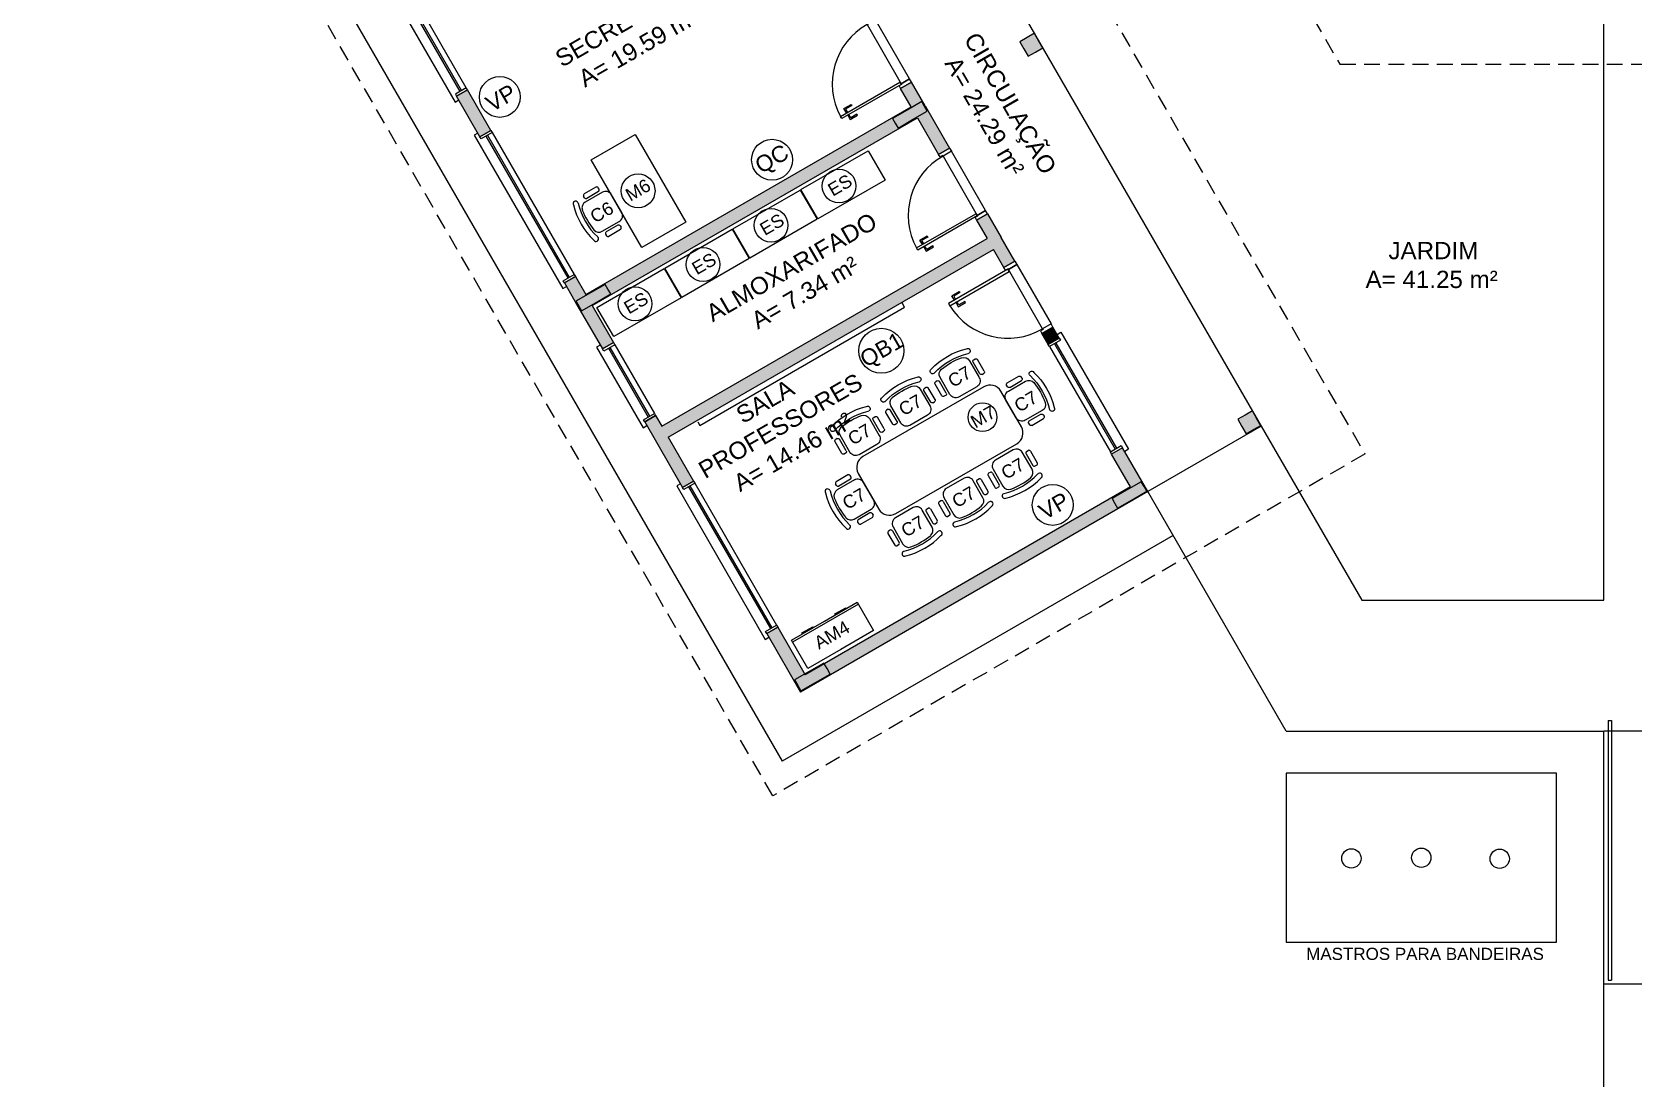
# Model space of a CAD drawing. Extents: x 247 to 523, y 32 to 113.
# Drawn here: x 290.33 to 309.3, y 59.52 to 72.02 of the extents above; entities that cross this region are included whole.
import ezdxf

# ---------------------------------------------------------------- set-up
doc = ezdxf.new("R2010")
doc.units = 0
doc.header["$LTSCALE"] = 0.005
doc.linetypes.add('TRACEJADO_G', pattern=[0.375, 0.25, -0.125])
doc.layers.get('0').update_dxf_attribs({"linetype": 'CONTINUOUS'})
for name, color, linetype in [('A-HACHURAPARED', 254, 'CONTINUOUS'), ('A-JANEL', 3, 'CONTINUOUS'), ('A-MOVEIS', 2, 'CONTINUOUS'), ('A-PARED', 5, 'CONTINUOUS'), ('A-PARED-PISOS', 2, 'CONTINUOUS'), ('A-PAREDE', 5, 'CONTINUOUS'), ('A-PISOS', 2, 'CONTINUOUS'), ('A-PISOS-CTEL', 2, 'TRACEJADO_G'), ('A-PISOS-NIVEL', 1, 'CONTINUOUS'), ('A-PORTA', 3, 'CONTINUOUS'), ('A-SOLEIRA', 1, 'CONTINUOUS'), ('AR-COZ-MOB', 1, 'CONTINUOUS'), ('AR-TXT', 1, 'CONTINUOUS'), ('ARQ-EQP-VISTA', 1, 'CONTINUOUS'), ('ARQ-ESQ-VISTA1', 2, 'CONTINUOUS'), ('ARQ-PIS-VISTA', 8, 'CONTINUOUS'), ('ARQ-TXT-1_050', 2, 'CONTINUOUS'), ('Layout', 1, 'CONTINUOUS')]:
    doc.layers.add(name, color=color, linetype=linetype)
doc.styles.add('ESC-50-A20', font='arial.ttf', dxfattribs={"height": 0.1})

# ---------------------------------------------------------------- blocks, each defined once
blk = doc.blocks.new('AR2')
at = {"layer": 'Layout'}
for p, q in [((-90.1, 38.8), (-45.1, 38.8)), ((-90.1, 0), (-90.1, 38.8)), ((-45.1, 38.8), (0, 38.8)), ((0, 38.8), (0, 0)), ((-90.1, 2.8), (-45.1, 2.8)), ((-45.1, 0), (-90.1, 0)), ((-45.1, 2.8), (0, 2.8)), ((0, 0), (-45.1, 0))]:
    blk.add_line(p, q, dxfattribs=at)
for points in [[(-75, -0.5), (-60.2, -0.5), (-60.2, -1.1), (-75, -1.1)], [(-29.9, -0.5), (-15.1, -0.5), (-15.1, -1.1), (-29.9, -1.1)]]:
    blk.add_lwpolyline(points, close=True, dxfattribs=at)
blk = doc.blocks.new('C6')
at = {"layer": 'Layout'}
for p, q in [((208.086, 42.984), (208.086, 42.984)), ((208.126, 42.955), (208.116, 42.955)), ((208.598, 42.955), (208.588, 42.955)), ((208.627, 42.984), (208.627, 42.984)), ((208.157, 42.874), (208.157, 42.642)), ((208.557, 42.642), (208.557, 42.876)), ((208.236, 42.563), (208.478, 42.563))]:
    blk.add_line(p, q, dxfattribs=at)
at = {"layer": 'Layout', "ltscale": 0.1}
for p, q in [((208.067, 42.678), (208.067, 42.838)), ((208.107, 42.858), (208.087, 42.858)), ((208.127, 42.678), (208.127, 42.838)), ((208.587, 42.678), (208.587, 42.838)), ((208.607, 42.858), (208.627, 42.858)), ((208.647, 42.678), (208.647, 42.838)), ((208.107, 42.658), (208.087, 42.658)), ((208.607, 42.658), (208.627, 42.658))]:
    blk.add_line(p, q, dxfattribs=at)
for centre, start, end in [((208.087, 42.838), 90, 180), ((208.107, 42.838), 0, 90), ((208.607, 42.838), 90, 180), ((208.627, 42.838), 0, 90), ((208.087, 42.678), 180, 270), ((208.107, 42.678), 270, 0), ((208.607, 42.678), 180, 270), ((208.627, 42.678), 270, 0)]:
    blk.add_arc(centre, 0.02, start, end, dxfattribs=at)
at = {"layer": 'Layout'}
for centre, major_axis, ratio, start_param, end_param in [((208.116, 42.984), (-0.0209, 0.0209), 1, -0.785398, 0.785398), ((208.116, 42.984), (0.0209, 0.0209), 1, 2.356194, 3.926991), ((208.357, 42.413), (-0.741, 0), 0.857977, 4.381273, 5.043505), ((208.357, 42.413), (-0.677, 0), 0.851752, 4.364569, 5.060209), ((208.236, 42.874), (-0.0557, 0.0557), 1, -0.582817, 0.785398), ((208.361, 42.372), (0.71, 0.005), 0.832738, 1.377474, 1.764118), ((208.478, 42.876), (-0.0557, 0.0557), 1, 3.926991, 5.313725), ((208.598, 42.984), (0.0209, 0.0209), 1, 5.497787, 7.068583), ((208.598, 42.984), (-0.0209, 0.0209), 1, 2.356194, 3.926991), ((208.236, 42.642), (0.0557, 0.0557), 1, 2.356194, 3.926991), ((208.478, 42.642), (0.0557, 0.0557), 1, 3.926991, 5.497787)]:
    blk.add_ellipse(centre, major_axis=major_axis, ratio=ratio, start_param=start_param, end_param=end_param, dxfattribs=at)

msp = doc.modelspace()

# ---------------------------------------------------------------- hatches: boundary and pattern name
at = {"layer": 'A-HACHURAPARED'}
h = msp.add_hatch(color=253, dxfattribs=at)
h.dxf.hatch_style = 1
h.paths.add_polyline_path([(299.78253, 64.41368), (299.74503, 64.47864), (299.70753, 64.54359), (299.53433, 64.44359), (299.36112, 64.34359), (299.39862, 64.27864), (299.43612, 64.21368), (299.60933, 64.31368)])
h.paths.add_polyline_path([(303.53242, 66.57868), (303.49992, 66.63498), (303.46742, 66.69127), (303.29422, 66.59127), (303.12101, 66.49127), (303.15351, 66.43498), (303.18601, 66.37868), (303.35922, 66.47868)])
h.paths.add_polyline_path([(300.93242, 71.08202), (300.89992, 71.13831), (300.86742, 71.1946), (300.69422, 71.0946), (300.52101, 70.9946), (300.55351, 70.93831), (300.58601, 70.88202), (300.75922, 70.98202)])
h.paths.add_polyline_path([(297.18253, 68.91702), (297.15003, 68.97331), (297.11753, 69.0296), (296.94433, 68.9296), (296.77112, 68.8296), (296.80362, 68.77331), (296.83612, 68.71702), (297.00933, 68.81702)])
h.paths.add_polyline_path([(297.92101, 75.49793), (297.95351, 75.44164), (297.98601, 75.38535), (298.15922, 75.48535), (298.33242, 75.58535), (298.29992, 75.64164), (298.26742, 75.69793), (298.09422, 75.59793)])
h.paths.add_polyline_path([(304.88342, 67.35868), (304.83342, 67.44529), (304.78342, 67.53189), (304.69682, 67.48189), (304.61022, 67.43189), (304.66022, 67.34529), (304.71022, 67.25868), (304.79682, 67.30868)])
h.paths.add_polyline_path([(302.30092, 71.8317), (302.25092, 71.91831), (302.20092, 72.00491), (302.11432, 71.95491), (302.02772, 71.90491), (302.07772, 71.81831), (302.12772, 71.7317), (302.21432, 71.7817)])
h.paths.add_polyline_path([(299.70092, 76.33504), (299.65092, 76.42164), (299.60092, 76.50824), (299.51432, 76.45824), (299.42772, 76.40824), (299.47772, 76.32164), (299.52772, 76.23504), (299.61432, 76.28504)])
h.paths.add_polyline_path([(294.58253, 73.42035), (294.55003, 73.47664), (294.51753, 73.53293), (294.34433, 73.43293), (294.17112, 73.33293), (294.20362, 73.27664), (294.23612, 73.22035), (294.40933, 73.32035)])
h.paths.add_polyline_path([(296.84522, 80.88126), (296.89522, 80.79466), (296.94522, 80.70806), (297.03182, 80.75806), (297.11842, 80.80806), (297.06842, 80.89466), (297.01842, 80.98126), (296.93182, 80.93126)])
h.paths.add_polyline_path([(295.32101, 80.00126), (295.35351, 79.94497), (295.38601, 79.88868), (295.55922, 79.98868), (295.73242, 80.08868), (295.69992, 80.14497), (295.66742, 80.20126), (295.49422, 80.10126)])
h.paths.add_polyline_path([(291.57112, 77.83626), (291.60362, 77.77997), (291.63612, 77.72368), (291.80933, 77.82368), (291.98253, 77.92368), (291.95003, 77.97997), (291.91753, 78.03626), (291.74433, 77.93626)])
h = msp.add_hatch(color=253, dxfattribs=at)
h.dxf.hatch_style = 1
h.paths.add_polyline_path([(299.78436, 64.42051), (299.75436, 64.47248), (299.40795, 64.27248), (299.43795, 64.22051)])
h.paths.add_polyline_path([(299.75436, 64.47248), (299.72436, 64.52444), (299.37795, 64.32444), (299.40795, 64.27248)])
h.paths.add_polyline_path([(303.52559, 66.58051), (303.49559, 66.63248), (303.14918, 66.43248), (303.17918, 66.38051)])
h.paths.add_polyline_path([(303.49559, 66.63248), (303.46559, 66.68444), (303.11918, 66.48444), (303.14918, 66.43248)])
h.paths.add_polyline_path([(300.92559, 71.08385), (300.89559, 71.13581), (300.54918, 70.93581), (300.57918, 70.88385)])
h.paths.add_polyline_path([(300.89559, 71.13581), (300.86559, 71.18777), (300.51918, 70.98777), (300.54918, 70.93581)])
h.paths.add_polyline_path([(297.18436, 68.92385), (297.15436, 68.97581), (296.80795, 68.77581), (296.83795, 68.72385)])
h.paths.add_polyline_path([(297.15436, 68.97581), (297.12436, 69.02777), (296.77795, 68.82777), (296.80795, 68.77581)])
h.paths.add_polyline_path([(294.31274, 73.33964), (294.20882, 73.27964), (294.30882, 73.10643), (294.41274, 73.16643)])
h.paths.add_polyline_path([(294.21274, 73.51284), (294.10882, 73.45284), (294.20882, 73.27964), (294.31274, 73.33964)])
h.paths.add_polyline_path([(291.98436, 77.93051), (291.95436, 77.98247), (291.60795, 77.78247), (291.63795, 77.73051)])
h.paths.add_polyline_path([(291.95436, 77.98247), (291.92436, 78.03443), (291.57795, 77.83443), (291.60795, 77.78247)])
h.paths.add_polyline_path([(295.72559, 80.09051), (295.69559, 80.14247), (295.34918, 79.94247), (295.37918, 79.89051)])
h.paths.add_polyline_path([(295.69559, 80.14247), (295.66559, 80.19443), (295.31918, 79.99443), (295.34918, 79.94247)])
h = msp.add_hatch(color=253, dxfattribs=at)
h.dxf.hatch_style = 1
h.paths.add_polyline_path([(300.61618, 71.34977), (300.74608, 71.42477), (301.19608, 70.64534), (301.06618, 70.57034), (300.81618, 71.00336), (296.96237, 68.77836), (297.21487, 68.34101), (297.08496, 68.26601), (296.63372, 69.0476), (296.75612, 69.13559), (296.88737, 68.90826), (300.74118, 71.13326)])
h = msp.add_hatch(color=253, dxfattribs=at)
h.dxf.hatch_style = 1
h.paths.add_polyline_path([(295.48737, 71.33313), (295.35746, 71.25813), (295.63372, 70.77965), (295.76362, 70.85465)])
h = msp.add_hatch(color=253, dxfattribs=at)
h.dxf.hatch_style = 1
h.paths.add_polyline_path([(301.64608, 69.86592), (301.51618, 69.79092), (301.64118, 69.57441), (297.78737, 67.34941), (297.71487, 67.47499), (297.58496, 67.39999), (298.03246, 66.62489), (298.16236, 66.69989), (297.86237, 67.21951), (301.71618, 69.44451), (301.84118, 69.228), (301.97108, 69.303)])
h = msp.add_hatch(color=253, dxfattribs=at)
h.dxf.hatch_style = 1
h.paths.add_polyline_path([(302.42108, 68.52358), (302.29118, 68.44858), (302.36618, 68.31868), (302.49608, 68.39368)])
h = msp.add_hatch(color=253, dxfattribs=at)
h.dxf.hatch_style = 1
h.paths.add_polyline_path([(303.11618, 67.01964), (303.24608, 67.09464), (303.54608, 66.57502), (299.43246, 64.20002), (299.03246, 64.89284), (299.15487, 64.98083), (299.48737, 64.40493), (303.34118, 66.62993)])

# ---------------------------------------------------------------- linework, layer by layer
at = {"layer": 'A-JANEL'}
msp.add_line((303.24608, 67.09464), (303.11618, 67.01964), dxfattribs=at)
at = {"layer": 'A-MOVEIS'}
for p, q in [((298.23868, 67.359), (300.66355, 68.759)), ((300.66355, 68.759), (300.62959, 68.81782)), ((298.21368, 67.4023), (298.23868, 67.359))]:
    msp.add_line(p, q, dxfattribs=at)
at = {"layer": 'A-PARED'}
for p, q in [((300.61618, 71.34977), (300.74608, 71.42477)), ((300.74118, 71.13326), (300.61618, 71.34977)), ((300.90858, 71.14331), (300.74608, 71.42477)), ((296.88737, 68.90826), (300.74118, 71.13326)), ((296.96237, 68.77836), (300.81618, 71.00336)), ((300.81618, 71.00336), (301.06618, 70.57034)), ((300.90858, 71.14331), (301.19608, 70.64534)), ((301.06618, 70.57034), (301.19608, 70.64534)), ((301.51618, 69.79092), (301.64608, 69.86592)), ((301.64608, 69.86592), (301.80858, 69.58446)), ((301.51618, 69.79092), (301.64118, 69.57441)), ((297.78737, 67.34941), (301.64118, 69.57441)), ((301.97108, 69.303), (301.80858, 69.58446)), ((297.86237, 67.21951), (301.71618, 69.44451)), ((301.84118, 69.228), (301.71618, 69.44451)), ((301.84118, 69.228), (301.97108, 69.303)), ((296.76362, 69.1226), (296.88737, 68.90826)), ((296.63372, 69.0476), (296.79496, 68.76831)), ((296.79496, 68.76831), (297.08496, 68.26601, 0.72828)), ((296.96237, 68.77836), (297.21487, 68.34101, 0.72828)), ((302.29118, 68.44858), (302.42108, 68.52358)), ((302.49608, 68.39368), (302.42108, 68.52358)), ((302.36618, 68.31868), (302.29118, 68.44858)), ((297.58496, 67.39999, 0.72828), (298.03246, 66.62489)), ((297.71487, 67.47499, 0.72828), (297.78737, 67.34941)), ((297.86237, 67.21951), (298.16237, 66.69989)), ((303.34118, 66.62993), (303.11618, 67.01964)), ((303.54608, 66.57502), (303.24608, 67.09464)), ((303.34118, 66.62993), (299.48737, 64.40493)), ((303.54608, 66.57502), (299.43246, 64.20002)), ((299.16237, 64.96784), (299.48737, 64.40493)), ((299.03246, 64.89284), (299.43246, 64.20002))]:
    msp.add_line(p, q, dxfattribs=at)
at = {"layer": 'A-PARED', "elevation": -10.17898}
for points in [[(302.30092, 71.8317), (302.25092, 71.91831), (302.20092, 72.00491), (302.11432, 71.95491), (302.02772, 71.90491), (302.07772, 71.81831), (302.12772, 71.7317), (302.21432, 71.7817), (302.30092, 71.8317)], [(300.93242, 71.08202), (300.89992, 71.13831), (300.86742, 71.1946), (300.69422, 71.0946), (300.52101, 70.9946), (300.55351, 70.93831), (300.58601, 70.88202), (300.75922, 70.98202), (300.93242, 71.08202)], [(297.18253, 68.91702), (297.15003, 68.97331), (297.11753, 69.0296), (296.94433, 68.9296), (296.77112, 68.8296), (296.80362, 68.77331), (296.83612, 68.71702), (297.00933, 68.81702), (297.18253, 68.91702)], [(304.88342, 67.35868), (304.83342, 67.44529), (304.78342, 67.53189), (304.69682, 67.48189), (304.61022, 67.43189), (304.66022, 67.34529), (304.71022, 67.25868), (304.79682, 67.30868), (304.88342, 67.35868)], [(303.53242, 66.57868), (303.49992, 66.63498), (303.46742, 66.69127), (303.29422, 66.59127), (303.12101, 66.49127), (303.15351, 66.43498), (303.18601, 66.37868), (303.35922, 66.47868), (303.53242, 66.57868)], [(299.78253, 64.41368), (299.74503, 64.47864), (299.70753, 64.54359), (299.53433, 64.44359), (299.36112, 64.34359), (299.39862, 64.27864), (299.43612, 64.21368), (299.60933, 64.31368), (299.78253, 64.41368)]]:
    msp.add_lwpolyline(points, close=True, dxfattribs=at)
at = {"layer": 'A-PARED', "color": 1}
msp.add_lwpolyline([(305.18429, 61.23757), (308.38429, 61.23757), (308.38429, 63.23757), (305.18429, 63.23757)], close=True, dxfattribs=at)
at = {"layer": 'A-PARED-PISOS'}
for p, q in [((301.75092, 72.78433), (304.88842, 67.35002)), ((304.88842, 67.35002), (303.54608, 66.57502))]:
    msp.add_line(p, q, dxfattribs=at)
at = {"layer": 'A-PAREDE'}
for p, q in [((300.74608, 71.42477), (300.61618, 71.34977)), ((295.48737, 71.33313), (295.35746, 71.25813)), ((295.35746, 71.25813), (295.48737, 71.33313)), ((295.48737, 71.33313), (295.35746, 71.25813)), ((295.63372, 70.77965), (295.35746, 71.25813)), ((295.76362, 70.85465), (295.48737, 71.33313)), ((295.76362, 70.85465), (295.63372, 70.77965)), ((295.63372, 70.77965), (295.76362, 70.85465)), ((295.76362, 70.85465), (295.63372, 70.77965)), ((301.19608, 70.64534), (301.06618, 70.57034)), ((301.64608, 69.86592), (301.51618, 69.79092)), ((301.97108, 69.303), (301.84118, 69.228)), ((296.76362, 69.1226), (296.63372, 69.0476)), ((296.63372, 69.0476), (296.76362, 69.1226)), ((296.76362, 69.1226), (296.63372, 69.0476)), ((302.42108, 68.52358), (302.29118, 68.44858)), ((297.08496, 68.26601), (297.21487, 68.34101)), ((297.21487, 68.34101), (297.08496, 68.26601)), ((302.49608, 68.39368), (302.36618, 68.31868)), ((302.49608, 68.39368), (302.36618, 68.31868)), ((302.49608, 68.39368), (302.36618, 68.31868)), ((297.58496, 67.39999), (297.71487, 67.47499)), ((297.71487, 67.47499), (297.58496, 67.39999)), ((303.24608, 67.09464), (303.11618, 67.01964)), ((298.16237, 66.69989), (298.03246, 66.62489)), ((298.03246, 66.62489), (298.16237, 66.69989)), ((298.16237, 66.69989), (298.03246, 66.62489)), ((299.16237, 64.96784), (299.03246, 64.89284)), ((299.03246, 64.89284), (299.16237, 64.96784)), ((299.16237, 64.96784), (299.03246, 64.89284))]:
    msp.add_line(p, q, dxfattribs=at)
at = {"layer": 'A-PISOS', "color": 1}
for p, q in [((290.73785, 78.05954), (299.21285, 63.38041)), ((303.84608, 66.05541), (299.21285, 63.38041)), ((303.84608, 66.05541), (303.78113, 66.01791)), ((303.84608, 66.05541), (303.78113, 66.01791))]:
    msp.add_line(p, q, dxfattribs=at)
at = {"layer": 'A-PISOS-CTEL', "color": 1, "linetype": 'TRACEJADO_G', "ltscale": 150}
for points in [[(315.07407, 87.66718), (305.81937, 87.66718), (301.19202, 79.65238), (305.81937, 71.63757), (315.07407, 71.63757), (319.70142, 79.65238)], [(290.32804, 78.16935), (297.34285, 82.21935), (306.11785, 67.0206), (299.10304, 62.9706)]]:
    msp.add_lwpolyline(points, close=True, dxfattribs=at)
at = {"layer": 'A-PISOS-NIVEL', "color": 1}
for p, q in [((308.94672, 65.28757), (308.94672, 72.53755)), ((304.88842, 67.35002), (306.07918, 65.28757)), ((305.18429, 63.73757), (303.54608, 66.57502)), ((306.07918, 65.28757), (308.94672, 65.28757)), ((305.18429, 63.73757), (308.94672, 63.73757)), ((311.94672, 63.73757), (308.94672, 63.73757)), ((308.94672, 59.52166), (308.94672, 63.73757)), ((311.94672, 60.73757), (308.94672, 60.73757)), ((308.99672, 60.78757), (309.03672, 60.78757))]:
    msp.add_line(p, q, dxfattribs=at)
at = {"layer": 'A-PORTA', "color": 2}
for p, q in [((300.72358, 71.46374), (300.62399, 71.40624)), ((301.62358, 69.90489), (301.52399, 69.84739)), ((301.99358, 69.26403), (301.89399, 69.20653))]:
    msp.add_line(p, q, dxfattribs=at)
for points in [[(300.62216, 71.39941), (299.92068, 70.99441), (299.90568, 71.02039), (300.60716, 71.42539)], [(300.62899, 71.39758), (300.59868, 71.38008), (300.61618, 71.34977), (300.74608, 71.42477), (300.72358, 71.46374), (300.62399, 71.40624)], [(301.11399, 70.55753), (301.08368, 70.54003), (301.06618, 70.57034), (301.19608, 70.64534), (301.21858, 70.60637), (301.11899, 70.54887)], [(301.52216, 69.84056), (300.82068, 69.43556), (300.80568, 69.46154), (301.50716, 69.86654)], [(301.52899, 69.83873), (301.49868, 69.82123), (301.51618, 69.79092), (301.64608, 69.86592), (301.62358, 69.90489), (301.52399, 69.84739)], [(301.88899, 69.21519), (301.85868, 69.19769), (301.84118, 69.228), (301.97108, 69.303), (301.99358, 69.26403), (301.89399, 69.20653)], [(301.88716, 69.20836), (301.18568, 68.80336), (301.20068, 68.77738), (301.90216, 69.18238)], [(302.30399, 68.49639), (302.27368, 68.47889), (302.29118, 68.44858), (302.42108, 68.52358), (302.39858, 68.56255), (302.29899, 68.50505)]]:
    msp.add_lwpolyline(points, close=True, dxfattribs=at)
at = {"layer": 'A-PORTA', "color": 1}
for points in [[(299.96545, 71.10686), (299.98795, 71.06789), (299.97496, 71.06039), (299.94496, 71.11235), (300.03156, 71.16235), (300.03906, 71.14936)], [(300.02545, 71.00294), (300.00295, 71.04191), (299.98996, 71.03441), (300.01996, 70.98245), (300.10656, 71.03245), (300.09906, 71.04544)], [(300.86545, 69.54801), (300.88795, 69.50904), (300.87496, 69.50154), (300.84496, 69.5535), (300.93156, 69.6035), (300.93906, 69.59051)], [(300.92545, 69.44409), (300.90295, 69.48306), (300.88996, 69.47556), (300.91996, 69.4236), (301.00656, 69.4736), (300.99906, 69.48659)], [(301.24545, 68.88983), (301.26795, 68.85086), (301.25496, 68.84336), (301.22496, 68.89532), (301.31156, 68.94532), (301.31906, 68.93233)], [(301.30545, 68.78591), (301.28295, 68.82488), (301.26996, 68.81738), (301.29996, 68.76542), (301.38656, 68.81542), (301.37906, 68.82841)]]:
    msp.add_lwpolyline(points, close=True, dxfattribs=at)
for centre, start, end in [((300.61082, 71.40601, 0.02), 119.178412, 208.673248), ((301.51082, 69.84716, 0.02), 119.178412, 208.673248), ((301.88721, 69.19524, 0.02), 211.326752, 300.821588)]:
    msp.add_arc(centre, 0.80369, start, end, dxfattribs=at)
at = {"layer": 'A-SOLEIRA'}
for points in [[(300.62399, 71.40624), (300.72358, 71.46374), (300.31858, 72.16522), (300.21899, 72.10772)], [(301.52399, 69.84739), (301.62358, 69.90489), (301.21858, 70.60637), (301.11899, 70.54887)], [(301.89399, 69.20653), (301.99358, 69.26403), (302.39858, 68.56255), (302.29899, 68.50505)]]:
    msp.add_lwpolyline(points, close=True, dxfattribs=at)
at = {"layer": 'AR-TXT', "color": 2}
for centre, radius in [((295.86896, 71.25058, 2), 0.24235), ((299.0945, 70.50663), 0.24235), ((300.38847, 68.24316), 0.26659), ((302.41882, 66.41732, 2), 0.24235)]:
    msp.add_circle(centre, radius, dxfattribs=at)
at = {"layer": 'AR-TXT'}
for centre in [(297.50697, 70.13844), (299.88727, 70.19453), (299.08186, 69.72953), (298.27646, 69.26453), (297.47105, 68.79953)]:
    msp.add_circle(centre, 0.20029, dxfattribs=at)
at = {"layer": 'ARQ-EQP-VISTA', "color": 5}
for centre in [(305.95599, 62.22945), (306.78429, 62.23757), (307.71302, 62.22511)]:
    msp.add_circle(centre, 0.11419, dxfattribs=at)
at = {"layer": 'ARQ-ESQ-VISTA1', "color": 2}
for p, q in [((295.3988, 71.31664), (294.42883, 72.99674)), ((295.41612, 71.32664), (294.44615, 73.00674)), ((295.70505, 70.7862), (296.67508, 69.10612)), ((295.72237, 70.7962), (296.6924, 69.11612)), ((302.43751, 68.32522), (303.15754, 67.07816)), ((302.45483, 68.33522), (303.17486, 67.08816)), ((297.15631, 68.27257), (297.62633, 67.45851)), ((297.17363, 68.28257), (297.64365, 67.46851)), ((298.1038, 66.63144), (299.07383, 64.95137)), ((298.12112, 66.64144), (299.09115, 64.96137))]:
    msp.add_line(p, q, dxfattribs=at)
at = {"layer": 'ARQ-ESQ-VISTA1', "color": 1}
for p, q in [((295.47237, 71.35911), (294.50237, 73.0392)), ((295.77862, 70.82867), (296.74862, 69.14858)), ((297.22987, 68.31503), (297.69987, 67.50097)), ((302.38118, 68.29269), (303.10118, 67.04562)), ((298.17736, 66.67391), (299.14737, 64.99382))]:
    msp.add_line(p, q, dxfattribs=at)
for points in [[(294.33246, 73.03348), (294.28916, 73.00848), (295.33916, 71.18983), (295.38246, 71.21483)], [(295.60872, 70.82295), (295.56542, 70.79796), (296.61541, 68.9793), (296.65872, 69.0043)], [(302.47108, 68.43698), (302.51438, 68.46198), (303.31439, 67.07634), (303.27108, 67.05134)], [(297.05936, 68.30897), (297.01606, 68.28397), (297.56666, 67.33169), (297.60996, 67.35669)], [(298.00746, 66.6682), (297.96416, 66.6432), (299.01416, 64.82454), (299.05746, 64.84954)]]:
    msp.add_lwpolyline(points, dxfattribs=at)
at = {"layer": 'ARQ-ESQ-VISTA1', "color": 2}
for points in [[(295.48737, 71.33313), (295.47237, 71.35911), (295.34246, 71.28411), (295.35746, 71.25813)], [(295.76362, 70.85465), (295.77862, 70.82867), (295.64872, 70.75367), (295.63372, 70.77965)], [(296.74862, 69.14858), (296.76362, 69.1226), (296.63372, 69.0476), (296.61872, 69.07358)], [(297.21487, 68.34101), (297.22987, 68.31503), (297.09996, 68.24003), (297.08496, 68.26601)], [(302.49608, 68.39368), (302.51108, 68.3677), (302.38118, 68.2927), (302.36618, 68.31868)], [(297.69987, 67.50097), (297.71487, 67.47499), (297.58496, 67.39999), (297.56996, 67.42597)], [(303.23108, 67.12062), (303.24608, 67.09464), (303.11618, 67.01964), (303.10118, 67.04562)], [(298.16237, 66.69989), (298.17737, 66.67391), (298.04746, 66.59891), (298.03246, 66.62489)], [(299.14737, 64.99382), (299.16237, 64.96784), (299.03246, 64.89284), (299.01746, 64.91882)]]:
    msp.add_lwpolyline(points, close=True, dxfattribs=at)
at = {"layer": 'ARQ-PIS-VISTA', "color": 1}
for p, q in [((308.99672, 63.86257), (308.99672, 60.78757)), ((308.99672, 63.86257), (309.03672, 63.86257)), ((309.03672, 63.86257), (309.03672, 60.78757))]:
    msp.add_line(p, q, dxfattribs=at)
at = {"layer": 'Layout'}
for points in [[(298.07196, 69.7677), (297.55235, 69.4677), (296.95235, 70.50693), (297.47196, 70.80693)], [(300.23179, 70.61215), (300.43179, 70.26574), (299.63505, 69.80574), (299.43505, 70.15215)], [(299.42638, 70.14715), (299.62638, 69.80074), (298.82964, 69.34074), (298.62964, 69.68715)], [(298.62098, 69.68215), (298.82098, 69.33574), (298.02424, 68.87574), (297.82424, 69.22215)], [(297.81558, 69.21715), (298.01558, 68.87074), (297.21883, 68.41074), (297.01883, 68.75715)]]:
    msp.add_lwpolyline(points, close=True, dxfattribs=at)
msp.add_lwpolyline([(301.60367, 67.81755), (300.16892, 66.9892, 0.41421356), (300.11541, 66.78951), (300.35905, 66.36753, 0.41421356), (300.55873, 66.31402), (301.99348, 67.14237, 0.41421356), (302.04699, 67.34206), (301.80335, 67.76404, 0.41421356)], format="xyb", close=True, dxfattribs=at)
msp.add_circle((301.58714, 67.45589), 0.17021, dxfattribs=at)

# ---------------------------------------------------------------- block references
at = {"xscale": 0.01, "yscale": 0.01, "zscale": 0.01, "rotation": 209.9999999999985}
msp.add_blockref('AR2', (299.32248, 64.81489), dxfattribs=at)
at = {"layer": 'AR-COZ-MOB'}
for p, rotation in [((438.2915, -89.17359), 120.0000000000127), ((461.00647, 208.04787), 210.0000000000099), ((441.27638, -92.58238), 120.0000000000175), ((460.42374, 207.71143), 210.0000000000099), ((459.82169, 207.36383), 210.0000000000099)]:
    msp.add_blockref('C6', p, dxfattribs=dict(at, rotation=rotation))
at = {"layer": 'AR-COZ-MOB', "xscale": -1}
for p, rotation in [((503.1379, 135.07409), 29.99999999997599), ((502.55517, 134.73765), 29.99999999997599), ((369.24297, -134.17089), 299.999999999976), ((501.95312, 134.39005), 29.99999999997599)]:
    msp.add_blockref('C6', p, dxfattribs=dict(at, rotation=rotation))

# ---------------------------------------------------------------- texts
at = {"layer": 'AR-TXT', "style": 'ESC-50-A20'}
for s, p in [('M6', (297.41496, 70.00695)), ('ES', (299.81259, 70.06707)), ('C6', (296.99633, 69.74976)), ('ES', (299.00719, 69.60207)), ('ES', (298.20178, 69.13707)), ('ES', (297.39638, 68.67207)), ('C7', (301.23391, 67.80175)), ('C7', (302.01945, 67.50784)), ('C7', (300.65118, 67.46531)), ('M7', (301.5025, 67.32002)), ('C7', (300.04913, 67.11772)), ('C7', (301.86455, 66.71257)), ('C7', (299.98406, 66.35465)), ('C7', (301.28182, 66.37613)), ('C7', (300.67977, 66.02854)), ('AM4', (299.64949, 64.70044, -2))]:
    msp.add_text(s, height=0.1536, rotation=30.022665, dxfattribs=at).set_placement(p)
at = {"layer": 'ARQ-TXT-1_050', "style": 'ESC-50-A20'}
for s, p in [('VP', (295.77482, 71.06673)), ('QC', (298.96352, 70.33505, -2)), ('QB1', (300.20644, 68.03998, -2)), ('VP', (302.32469, 66.23347))]:
    msp.add_text(s, height=0.192, rotation=30, dxfattribs=at).set_placement(p)
msp.add_text('MASTROS PARA BANDEIRAS', height=0.144, dxfattribs=at).set_placement((305.42053, 61.02641))
at = {"layer": 'ARQ-TXT-1_050', "char_height": 0.2048, "attachment_point": 1, "style": 'ESC-50-A20'}
for s, insert, rotation in [('\\pi0.68107;SECRETARIA      \\P\\pi0.79936;A= 19.59 m²', (295.91171, 71.4315), 30), ('\\pi0.66459;CIRCULAÇÃO      \\P\\pi0.79936;A= 24.29 m²', (301.20466, 72.61446), 300), ('\\pi0.45874;ALMOXARIFADO      \\P\\pi0.87892;A= 7.34 m²', (297.89083, 68.52592), 30), ('\\pi1.2294;SALA\\P\\pi0.51846;PROFESSORES      \\P\\pi0.79936;A= 14.46 m²', (297.57855, 66.93524), 30)]:
    msp.add_mtext_dynamic_manual_height_columns(s, width=2.706779, gutter_width=1, heights=[0], dxfattribs=dict(at, insert=insert, rotation=rotation))
at = {"layer": 'ARQ-TXT-1_050', "insert": (304.44726, 69.53265), "char_height": 0.2048, "attachment_point": 1, "style": 'ESC-50-A20'}
msp.add_mtext_dynamic_manual_height_columns('\\pi1.9481;JARDIM       \\P\\pi1.6763;A= 41.25 m²', width=4.4606405, gutter_width=1, heights=[0], dxfattribs=at)

doc.saveas('drawing.dxf')
